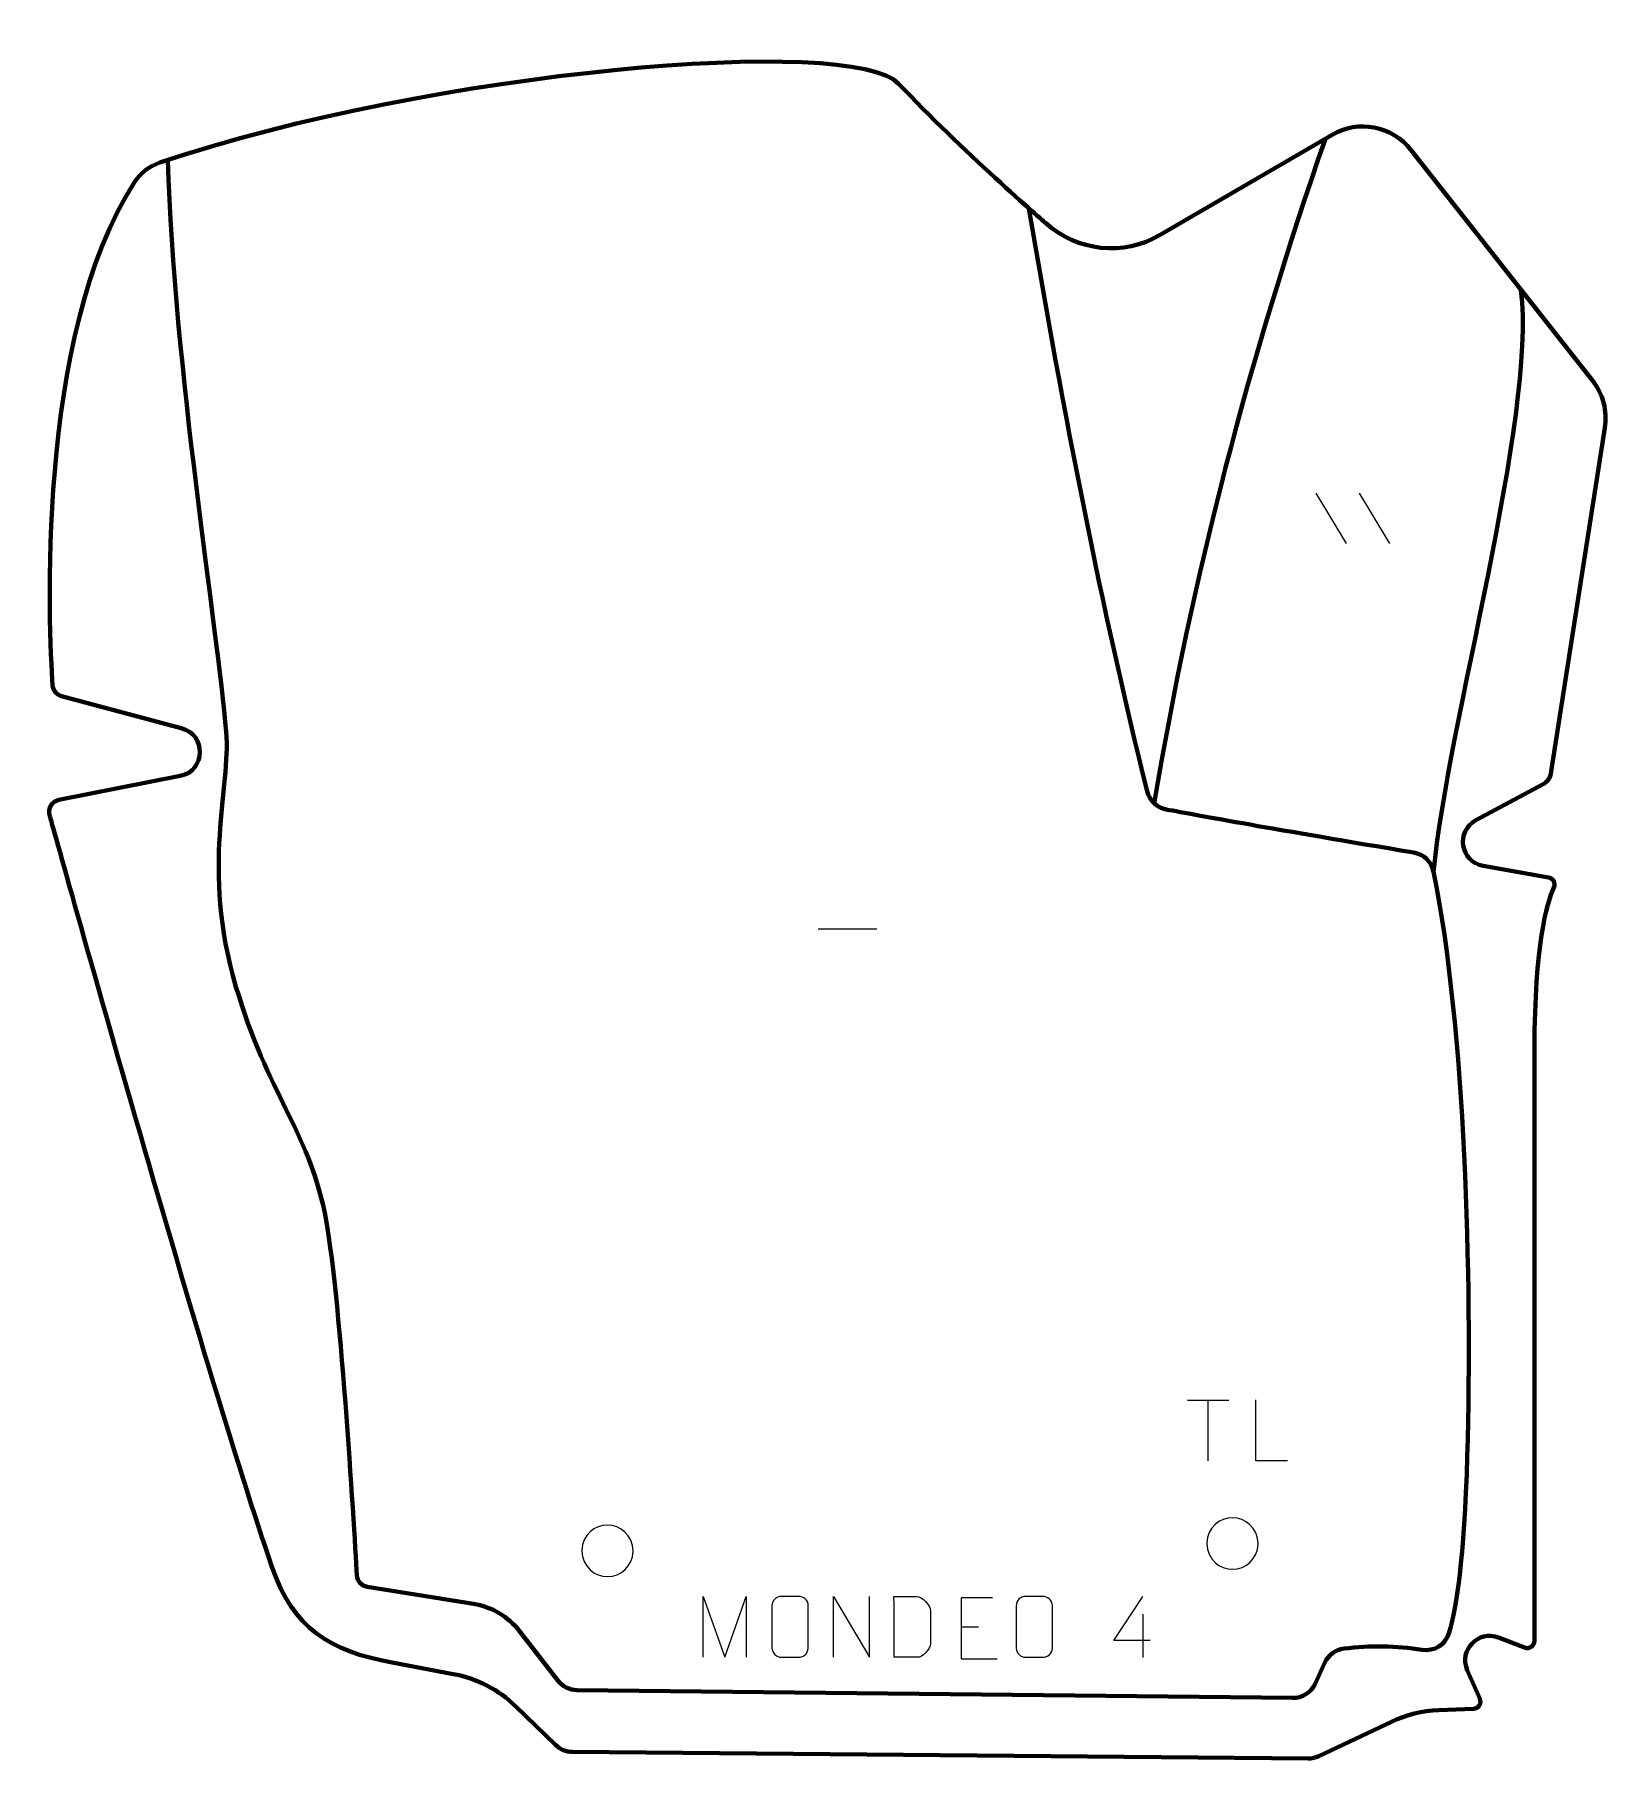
# Model space of a CAD drawing. Header units: millimetres. Extents: x -325 to 320, y -348 to 359.
import ezdxf

# ---------------------------------------------------------------- set-up
doc = ezdxf.new("R2010")
doc.units = ezdxf.units.MM
doc.header["$MEASUREMENT"] = 0
doc.layers.add('layer 1', color=7, linetype='Continuous')
doc.layers.add('layer 2', color=7, linetype='Continuous')

msp = doc.modelspace()

# ---------------------------------------------------------------- linework, layer by layer
at = {"layer": 'layer 1', "color": 12, "lineweight": 200}
msp.add_open_spline([(-111.3223, -341.9562), (-111.3223, -341.9562), (-127.5878, -326.1712), (-127.5878, -326.1712), (-127.5878, -326.1712), (-134.6493, -319.3185), (-143.576, -314.702), (-153.2495, -312.9004), (-153.2495, -312.9004), (-153.2495, -312.9004), (-178.2139, -308.2511), (-178.2139, -308.2511), (-178.2139, -308.2511), (-204.2355, -303.405), (-218.8884, -294.0723), (-227.5195, -269.0497), (-227.5195, -269.0497), (-255.0281, -189.302), (-318.5799, 38.7943), (-318.5799, 38.7943), (-318.5799, 38.7943), (-319.3927, 41.6091), (-317.6218, 44.516), (-314.748, 45.085), (-314.748, 45.085), (-314.748, 45.085), (-265.0766, 54.9183), (-265.0766, 54.9183), (-265.0766, 54.9183), (-254.555, 57.0011), (-254.2519, 71.9392), (-264.6808, 74.4467), (-264.6808, 74.4467), (-264.6808, 74.4467), (-313.6625, 87.6088), (-313.6625, 87.6088), (-313.6625, 87.6088), (-315.7273, 88.1634), (-317.2108, 89.9672), (-317.3529, 92.1001), (-317.3529, 92.1001), (-318.8396, 114.348), (-324.7715, 235.0837), (-283.7692, 298.0817), (-283.7692, 298.0817), (-281.3171, 301.8497), (-277.6651, 304.6765), (-273.406, 306.1162), (-273.406, 306.1162), (-161.5934, 343.9118), (10.223, 358.6085), (29.1806, 338.454), (29.1806, 338.454), (54.2465, 311.8051), (89.3807, 281.4013), (89.3807, 281.4013), (89.3807, 281.4013), (102.3005, 269.7092), (121.3035, 267.7284), (136.3569, 276.5048), (136.3569, 276.5048), (136.3569, 276.5048), (206.7213, 317.5279), (206.7213, 317.5279), (206.7213, 317.5279), (217.4884, 323.8052), (231.2351, 321.1911), (238.9465, 311.3994), (238.9465, 311.3994), (238.9465, 311.3994), (313.4186, 216.8388), (313.4186, 216.8388), (313.4186, 216.8388), (317.7193, 211.3781), (319.5516, 204.373), (318.476, 197.5062), (318.476, 197.5062), (318.476, 197.5062), (296.3021, 55.9467), (296.3021, 55.9467), (296.3021, 55.9467), (296.0224, 54.0487), (294.8519, 52.3988), (293.1529, 51.5084), (293.1529, 51.5084), (293.1529, 51.5084), (265.6789, 36.7803), (265.6789, 36.7803), (265.6789, 36.7803), (257.2299, 32.3504), (259.1934, 19.7316), (268.589, 18.0788), (268.589, 18.0788), (268.589, 18.0788), (295.3599, 13.3692), (295.3599, 13.3692), (295.3599, 13.3692), (297.292, 13.0292), (298.3863, 10.9569), (297.5693, 9.1729), (297.5693, 9.1729), (294.6444, 2.7859), (289.6431, -14.3362), (289.6431, -56.7457), (289.6431, -56.7457), (289.6431, -56.7457), (289.6431, -299.2987), (289.6431, -299.2987), (289.6431, -299.2987), (289.6431, -301.4076), (287.5243, -302.8578), (285.5586, -302.0948), (285.5586, -302.0948), (285.5586, -302.0948), (274.8973, -297.9574), (274.8973, -297.9574), (274.8973, -297.9574), (266.6028, -294.739), (258.5517, -303.1432), (262.1229, -311.2914), (262.1229, -311.2914), (262.1229, -311.2914), (267.2329, -322.9514), (267.2329, -322.9514), (267.2329, -322.9514), (268.0824, -324.8885), (266.7132, -327.0729), (264.5991, -327.1526), (264.5991, -327.1526), (264.5991, -327.1526), (250.4287, -327.6888), (250.4287, -327.6888), (250.4287, -327.6888), (243.7157, -327.9573), (237.1261, -329.5762), (231.0531, -332.4485), (231.0531, -332.4485), (231.0531, -332.4485), (201.2652, -346.5374), (201.2652, -346.5374), (201.2652, -346.5374), (199.9014, -347.1823), (198.4091, -347.5103), (196.9003, -347.4969), (196.9003, -347.4969), (196.9003, -347.4969), (-104.4498, -344.7791), (-104.4498, -344.7791), (-104.4498, -344.7791), (-107.018, -344.7562), (-109.479, -343.7451), (-111.3223, -341.9562)], degree=3, knots=[0, 0, 0, 0, 0.02564103, 0.02564103, 0.02564103, 0.02564103, 0.05128205, 0.05128205, 0.05128205, 0.05128205, 0.07692308, 0.07692308, 0.07692308, 0.07692308, 0.1025641, 0.1025641, 0.1025641, 0.1025641, 0.12820513, 0.12820513, 0.12820513, 0.12820513, 0.15384615, 0.15384615, 0.15384615, 0.15384615, 0.17948718, 0.17948718, 0.17948718, 0.17948718, 0.20512821, 0.20512821, 0.20512821, 0.20512821, 0.23076923, 0.23076923, 0.23076923, 0.23076923, 0.25641026, 0.25641026, 0.25641026, 0.25641026, 0.28205128, 0.28205128, 0.28205128, 0.28205128, 0.30769231, 0.30769231, 0.30769231, 0.30769231, 0.33333333, 0.33333333, 0.33333333, 0.33333333, 0.35897436, 0.35897436, 0.35897436, 0.35897436, 0.38461538, 0.38461538, 0.38461538, 0.38461538, 0.41025641, 0.41025641, 0.41025641, 0.41025641, 0.43589744, 0.43589744, 0.43589744, 0.43589744, 0.46153846, 0.46153846, 0.46153846, 0.46153846, 0.48717949, 0.48717949, 0.48717949, 0.48717949, 0.51282051, 0.51282051, 0.51282051, 0.51282051, 0.53846154, 0.53846154, 0.53846154, 0.53846154, 0.56410256, 0.56410256, 0.56410256, 0.56410256, 0.58974359, 0.58974359, 0.58974359, 0.58974359, 0.61538462, 0.61538462, 0.61538462, 0.61538462, 0.64102564, 0.64102564, 0.64102564, 0.64102564, 0.66666667, 0.66666667, 0.66666667, 0.66666667, 0.69230769, 0.69230769, 0.69230769, 0.69230769, 0.71794872, 0.71794872, 0.71794872, 0.71794872, 0.74358974, 0.74358974, 0.74358974, 0.74358974, 0.76923077, 0.76923077, 0.76923077, 0.76923077, 0.79487179, 0.79487179, 0.79487179, 0.79487179, 0.82051282, 0.82051282, 0.82051282, 0.82051282, 0.84615385, 0.84615385, 0.84615385, 0.84615385, 0.87179487, 0.87179487, 0.87179487, 0.87179487, 0.8974359, 0.8974359, 0.8974359, 0.8974359, 0.92307692, 0.92307692, 0.92307692, 0.92307692, 0.94871795, 0.94871795, 0.94871795, 0.94871795, 1, 1, 1, 1], dxfattribs=at)
at = {"layer": 'layer 1', "color": 250, "lineweight": 9}
for points in [[(200.1434, 170.6822), (200.1434, 170.6822), (212.5077, 150.1379), (212.5077, 150.1379)], [(217.8733, 170.6822), (217.8733, 170.6822), (230.2376, 150.1379), (230.2376, 150.1379)], [(-3.7354, -7.7547), (-3.7354, -7.7547), (20.2426, -7.7547), (20.2426, -7.7547)], [(147.4983, -200.6871), (147.4983, -200.6871), (164.4855, -200.6871), (164.4855, -200.6871)], [(155.9921, -225.6171), (155.9921, -225.6171), (155.9921, -200.6636), (155.9921, -200.6636)], [(129.2087, -288.4055), (129.2087, -288.4055), (129.2087, -306.0702), (129.2087, -306.0702)], [(54.742, -293.5832), (54.742, -293.5832), (61.9101, -293.5832), (61.9101, -293.5832)]]:
    msp.add_open_spline(points, degree=3, dxfattribs=at)
for points, knots in [([(188.4879, -225.6172), (188.4879, -225.6172), (175.5388, -225.6172), (175.5388, -225.6172), (175.5388, -225.6172), (175.5388, -225.6172), (175.5388, -200.6636), (175.5388, -200.6636)], [0, 0, 0, 0, 0.33333333, 0.33333333, 0.33333333, 0.33333333, 1, 1, 1, 1]), ([(-100.564, -262.3577), (-100.4933, -255.7173), (-95.2193, -251.8713), (-90.064, -251.9683), (-90.064, -251.9683), (-84.9087, -251.8713), (-79.6347, -255.9347), (-79.564, -262.5751), (-79.564, -262.5751), (-79.9342, -268.9044), (-84.3761, -272.9351), (-90.064, -272.9645), (-90.064, -272.9645), (-95.2193, -273.0615), (-100.4933, -268.9981), (-100.564, -262.3577)], [0, 0, 0, 0, 0.2, 0.2, 0.2, 0.2, 0.4, 0.4, 0.4, 0.4, 0.6, 0.6, 0.6, 0.6, 1, 1, 1, 1]), ([(155.4388, -259.3577), (155.5095, -252.7173), (160.7835, -248.8713), (165.9388, -248.9683), (165.9388, -248.9683), (171.0941, -248.8713), (176.3681, -252.9347), (176.4388, -259.5751), (176.4388, -259.5751), (176.0686, -265.9044), (171.6267, -269.9351), (165.9388, -269.9645), (165.9388, -269.9645), (160.7835, -270.0615), (155.5095, -265.9981), (155.4388, -259.3577)], [0, 0, 0, 0, 0.2, 0.2, 0.2, 0.2, 0.4, 0.4, 0.4, 0.4, 0.6, 0.6, 0.6, 0.6, 1, 1, 1, 1]), ([(-50.943, -306.0619), (-50.943, -306.0619), (-50.943, -281.104), (-50.943, -281.104), (-50.943, -281.104), (-50.943, -281.104), (-42.0179, -306.0619), (-42.0179, -306.0619), (-42.0179, -306.0619), (-42.0179, -306.0619), (-33.258, -281.1045), (-33.258, -281.1045), (-33.258, -281.1045), (-33.258, -281.1045), (-33.258, -306.0619), (-33.258, -306.0619)], [0, 0, 0, 0, 0.2, 0.2, 0.2, 0.2, 0.4, 0.4, 0.4, 0.4, 0.6, 0.6, 0.6, 0.6, 1, 1, 1, 1]), ([(-18.7776, -281.1067), (-16.4519, -281.1067), (-14.1258, -281.1067), (-11.7997, -281.1067), (-11.7997, -281.1067), (-9.8531, -281.0711), (-7.8617, -282.5627), (-7.835, -285.0003), (-7.835, -285.0003), (-7.8354, -290.7472), (-7.8354, -296.4945), (-7.835, -302.2422), (-7.835, -302.2422), (-7.9748, -304.5656), (-9.652, -306.0452), (-11.7997, -306.056), (-11.7997, -306.056), (-14.1316, -306.0556), (-16.4635, -306.0556), (-18.795, -306.056), (-18.795, -306.056), (-20.72, -306.1614), (-22.6921, -304.2769), (-22.6809, -302.2596), (-22.6809, -302.2596), (-22.6806, -296.4895), (-22.6806, -290.7198), (-22.6809, -284.9505), (-22.6809, -284.9505), (-22.6767, -282.8124), (-20.93, -281.0932), (-18.7776, -281.1067)], [0, 0, 0, 0, 0.11111111, 0.11111111, 0.11111111, 0.11111111, 0.22222222, 0.22222222, 0.22222222, 0.22222222, 0.33333333, 0.33333333, 0.33333333, 0.33333333, 0.44444444, 0.44444444, 0.44444444, 0.44444444, 0.55555556, 0.55555556, 0.55555556, 0.55555556, 0.66666667, 0.66666667, 0.66666667, 0.66666667, 0.77777778, 0.77777778, 0.77777778, 0.77777778, 1, 1, 1, 1]), ([(2.5721, -306.0597), (2.5721, -306.0597), (2.5721, -281.1062), (2.5721, -281.1062), (2.5721, -281.1062), (2.5721, -281.1062), (17.2269, -306.0597), (17.2269, -306.0597), (17.2269, -306.0597), (17.2269, -306.0597), (17.2269, -281.1062), (17.2269, -281.1062)], [0, 0, 0, 0, 0.25, 0.25, 0.25, 0.25, 0.5, 0.5, 0.5, 0.5, 1, 1, 1, 1]), ([(27.3497, -306.0318), (29.6815, -306.0314), (34.6317, -306.0554), (36.9632, -306.0557), (36.9632, -306.0557), (38.8882, -306.1611), (42.2068, -302.6195), (42.1956, -300.6022), (42.1956, -300.6022), (42.1952, -294.8321), (42.1952, -292.6624), (42.1956, -286.8931), (42.1956, -286.8931), (42.1913, -284.755), (38.8168, -281.0949), (36.6644, -281.1084), (36.6644, -281.1084), (34.3387, -281.1084), (29.6144, -281.1084), (27.2883, -281.1084), (27.2883, -281.1084), (27.2887, -286.8553), (27.35, -300.2845), (27.3497, -306.0318)], [0, 0, 0, 0, 0.14285714, 0.14285714, 0.14285714, 0.14285714, 0.28571429, 0.28571429, 0.28571429, 0.28571429, 0.42857143, 0.42857143, 0.42857143, 0.42857143, 0.57142857, 0.57142857, 0.57142857, 0.57142857, 0.71428571, 0.71428571, 0.71428571, 0.71428571, 1, 1, 1, 1]), ([(67.6159, -281.7035), (67.6159, -281.7035), (54.742, -281.7035), (54.742, -281.7035), (54.742, -281.7035), (54.742, -281.7035), (54.742, -306.6571), (54.742, -306.6571), (54.742, -306.6571), (54.742, -306.6571), (69.6078, -306.6571), (69.6078, -306.6571)], [0, 0, 0, 0, 0.25, 0.25, 0.25, 0.25, 0.5, 0.5, 0.5, 0.5, 1, 1, 1, 1]), ([(81.2224, -281.1067), (83.5481, -281.1067), (85.8742, -281.1067), (88.2003, -281.1067), (88.2003, -281.1067), (90.1469, -281.0711), (92.1383, -282.5627), (92.165, -285.0003), (92.165, -285.0003), (92.1646, -290.7472), (92.1646, -296.4945), (92.165, -302.2422), (92.165, -302.2422), (92.0252, -304.5656), (90.348, -306.0452), (88.2003, -306.056), (88.2003, -306.056), (85.8684, -306.0556), (83.5365, -306.0556), (81.205, -306.056), (81.205, -306.056), (79.28, -306.1614), (77.3079, -304.2769), (77.3191, -302.2596), (77.3191, -302.2596), (77.3194, -296.4895), (77.3194, -290.7198), (77.3191, -284.9505), (77.3191, -284.9505), (77.3233, -282.8124), (79.07, -281.0932), (81.2224, -281.1067)], [0, 0, 0, 0, 0.11111111, 0.11111111, 0.11111111, 0.11111111, 0.22222222, 0.22222222, 0.22222222, 0.22222222, 0.33333333, 0.33333333, 0.33333333, 0.33333333, 0.44444444, 0.44444444, 0.44444444, 0.44444444, 0.55555556, 0.55555556, 0.55555556, 0.55555556, 0.66666667, 0.66666667, 0.66666667, 0.66666667, 0.77777778, 0.77777778, 0.77777778, 0.77777778, 1, 1, 1, 1]), ([(132.1528, -299.1666), (132.1528, -299.1666), (117.3311, -299.1666), (117.3311, -299.1666), (117.3311, -299.1666), (117.3311, -299.1666), (129.2087, -281.0961), (129.2087, -281.0961)], [0, 0, 0, 0, 0.33333333, 0.33333333, 0.33333333, 0.33333333, 1, 1, 1, 1])]:
    msp.add_open_spline(points, degree=3, knots=knots, dxfattribs=at)
at = {"layer": 'layer 2', "color": 142, "lineweight": 200}
for points in [[(203.9714, 315.9246), (173.0529, 227.0765), (149.3469, 136.4147), (133.9062, 43.674)], [(284.1026, 254.0628), (290.509, 201.477), (253.6617, 75.0016), (248.3284, 15.6859)]]:
    msp.add_open_spline(points, degree=3, dxfattribs=at)
msp.add_open_spline([(82.5614, 287.4004), (96.6418, 203.3254), (112.5052, 123.1496), (130.9604, 48.6419), (130.9604, 48.6419), (131.902, 44.84), (134.9676, 41.9355), (138.8168, 41.2113), (138.8168, 41.2113), (151.5401, 38.817), (183.9692, 32.8752), (240.1529, 23.589), (240.1529, 23.589), (244.2568, 22.9106), (247.5097, 19.7638), (248.3285, 15.6861), (248.3285, 15.6861), (261.2758, -48.8007), (264.1397, -149.6524), (262.1137, -223.6084), (262.1137, -223.6084), (260.9456, -266.2401), (257.5332, -286.432), (254.7364, -295.9563), (254.7364, -295.9563), (253.3207, -300.777), (248.5409, -303.7876), (243.5798, -302.9967), (243.5798, -302.9967), (233.019, -301.3129), (222.3623, -301.1725), (211.6142, -302.4947), (211.6142, -302.4947), (208.1764, -302.9177), (205.2011, -305.0904), (203.7512, -308.2365), (203.7512, -308.2365), (203.7512, -308.2365), (199.7627, -316.8923), (199.7627, -316.8923), (199.7627, -316.8923), (198.1127, -320.4723), (194.5133, -322.7487), (190.5714, -322.705), (190.5714, -322.705), (190.5714, -322.705), (-102.5932, -319.4545), (-102.5932, -319.4545), (-102.5932, -319.4545), (-105.6401, -319.421), (-108.5058, -317.9989), (-110.3762, -315.5926), (-110.3762, -315.5926), (-110.3762, -315.5926), (-126.0843, -295.3823), (-126.0843, -295.3823), (-126.0843, -295.3823), (-130.7435, -289.3887), (-137.5013, -285.3839), (-144.996, -284.1767), (-144.996, -284.1767), (-144.996, -284.1767), (-188.5232, -277.1649), (-188.5232, -277.1649), (-188.5232, -277.1649), (-190.8406, -276.792), (-192.5858, -274.8595), (-192.7191, -272.5167), (-192.7191, -272.5167), (-193.9118, -251.5543), (-199.6886, -154.3578), (-205.9021, -123.9804), (-205.9021, -123.9804), (-212.8814, -89.8591), (-229.1663, -75.6954), (-242.2279, -31.3904), (-242.2279, -31.3904), (-256.6576, 17.5554), (-244.2726, 50.3041), (-246.227, 72.992), (-246.227, 72.992), (-249.8719, 115.3084), (-267.5761, 222.3902), (-270.1743, 307.1962)], degree=3, knots=[0, 0, 0, 0, 0.04545455, 0.04545455, 0.04545455, 0.04545455, 0.09090909, 0.09090909, 0.09090909, 0.09090909, 0.13636364, 0.13636364, 0.13636364, 0.13636364, 0.18181818, 0.18181818, 0.18181818, 0.18181818, 0.22727273, 0.22727273, 0.22727273, 0.22727273, 0.27272727, 0.27272727, 0.27272727, 0.27272727, 0.31818182, 0.31818182, 0.31818182, 0.31818182, 0.36363636, 0.36363636, 0.36363636, 0.36363636, 0.40909091, 0.40909091, 0.40909091, 0.40909091, 0.45454545, 0.45454545, 0.45454545, 0.45454545, 0.5, 0.5, 0.5, 0.5, 0.54545455, 0.54545455, 0.54545455, 0.54545455, 0.59090909, 0.59090909, 0.59090909, 0.59090909, 0.63636364, 0.63636364, 0.63636364, 0.63636364, 0.68181818, 0.68181818, 0.68181818, 0.68181818, 0.72727273, 0.72727273, 0.72727273, 0.72727273, 0.77272727, 0.77272727, 0.77272727, 0.77272727, 0.81818182, 0.81818182, 0.81818182, 0.81818182, 0.86363636, 0.86363636, 0.86363636, 0.86363636, 0.90909091, 0.90909091, 0.90909091, 0.90909091, 1, 1, 1, 1], dxfattribs=at)

doc.saveas('drawing.dxf')
